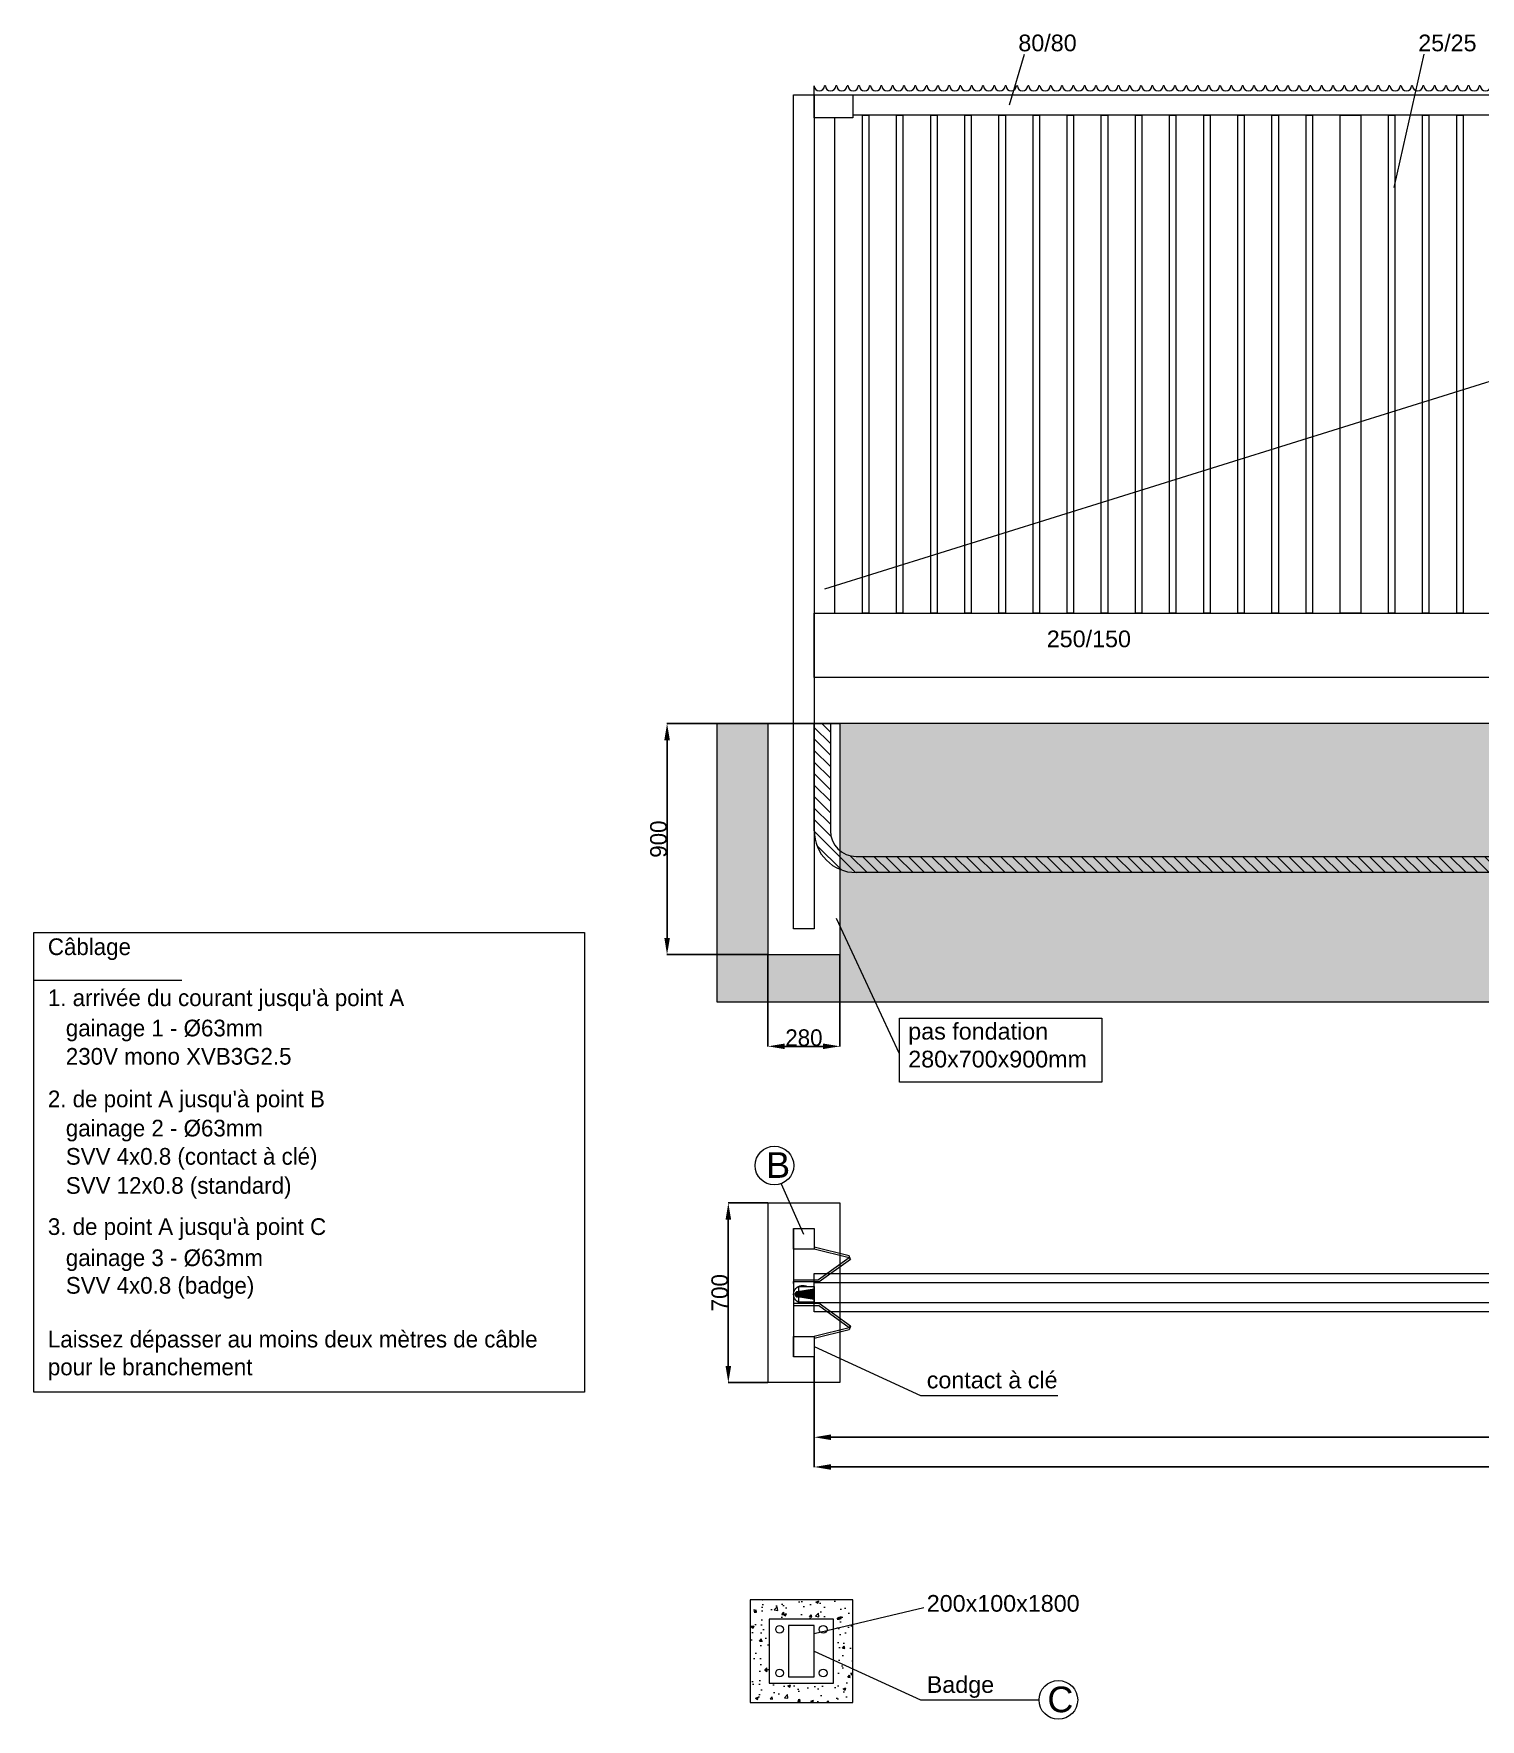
# Model space of a CAD drawing. Header units: inches. Extents: x 3540 to 15361, y 2468 to 18312.
# Drawn here: x 3540 to 9178, y 2468 to 9034 of the extents above; entities that cross this region are included whole.
import ezdxf

# ---------------------------------------------------------------- set-up
doc = ezdxf.new("R2010")
doc.units = ezdxf.units.IN
doc.header["$MEASUREMENT"] = 0
doc.layers.get('Defpoints').update_dxf_attribs({"lineweight": 5})
for name, color, linetype, lineweight in [('dimension', 5, 'Continuous', 5), ('Elektriciteit fijn', 1, 'Continuous', 20), ('volle lijn', 7, 'Continuous', 9)]:
    doc.layers.add(name, color=color, linetype=linetype, lineweight=lineweight)
doc.dimstyles.new('ISO-25', dxfattribs={"dimtxt": 50, "dimasz": 10, "dimexe": 1.25, "dimexo": 0.625, "dimtad": 1, "dimdec": 1, "dimtxsty": 'Standard', "dimblk": 'OBLIQUE', "dimcen": 50, "dimadec": 0, "dimazin": 0, "dimtfac": 1, "dimtdec": 1, "dimtmove": 0, "dimatfit": 3, "dimldrblk": 'OBLIQUE', "dimfxl": 1, "dimarcsym": 0})

# ---------------------------------------------------------------- blocks, each defined once
blk = doc.blocks.new('*D21')
at = {"layer": 'Defpoints', "color": 0, "transparency": 16777216}
for p in [(6581.7, 3879.9), (12581.7, 3879.9), (12581.7, 3566.9)]:
    blk.add_point(p, dxfattribs=at)
at = {"layer": 'dimension', "color": 0, "lineweight": -2, "transparency": 16777216}
for p, q in [((6581.7, 3879.2), (6581.7, 3565.6)), ((12581.7, 3879.2), (12581.7, 3565.6)), ((6646.7, 3566.9), (12516.7, 3566.9))]:
    blk.add_line(p, q, dxfattribs=at)
at = {"layer": 'dimension', "color": 0, "transparency": 16777216}
for points in [[(6646.7, 3577.7), (6646.7, 3556.1), (6581.7, 3566.9)], [(12516.7, 3577.7), (12516.7, 3556.1), (12581.7, 3566.9)]]:
    blk.add_solid(points, dxfattribs=at)
at = {"layer": 'dimension', "color": 0, "transparency": 16777216, "insert": (9581.7, 3600), "char_height": 65, "attachment_point": 5}
blk.add_mtext('6000', dxfattribs=at)
blk = doc.blocks.new('_Oblique')
at = {"color": 0, "linetype": 'ByBlock', "lineweight": -2}
blk.add_line((-0.5, -0.5), (0.5, 0.5), dxfattribs=at)
blk = doc.blocks.new('*D22')
at = {"layer": 'Defpoints', "color": 0, "transparency": 16777216}
for p in [(6581.7, 3879.9), (14861.7, 3879.9), (6581.7, 3451.1)]:
    blk.add_point(p, dxfattribs=at)
at = {"layer": 'dimension', "color": 0, "lineweight": -2, "transparency": 16777216}
for p, q in [((6581.7, 3879.2), (6581.7, 3449.8)), ((14861.7, 3879.2), (14861.7, 3449.8)), ((14796.7, 3451.1), (6646.7, 3451.1))]:
    blk.add_line(p, q, dxfattribs=at)
at = {"layer": 'dimension', "color": 0, "transparency": 16777216}
for points in [[(6646.7, 3461.9), (6646.7, 3440.2), (6581.7, 3451.1)], [(14796.7, 3461.9), (14796.7, 3440.2), (14861.7, 3451.1)]]:
    blk.add_solid(points, dxfattribs=at)
at = {"layer": 'dimension', "color": 0, "transparency": 16777216, "insert": (10721.7, 3484.2), "char_height": 65, "attachment_point": 5}
blk.add_mtext('8280', dxfattribs=at)
blk = doc.blocks.new('neuswiel')
blk.add_lwpolyline([(130.2, 157.1), (190.2, 157.1), (190.2, 217.1), (130.2, 217.1)], close=True)
blk.add_circle((175.2, 187.1), 7.5)
blk.add_arc((175.2, 187.1), 35, 238.99728, 121.00272)
blk = doc.blocks.new('*D13')
at = {"layer": 'Defpoints', "color": 0, "transparency": 16777216}
for p in [(6247.1, 4479.9), (6401.7, 4479.9), (6401.7, 3779.9)]:
    blk.add_point(p, dxfattribs=at)
at = {"layer": 'dimension', "color": 0, "lineweight": -2, "transparency": 16777216}
for p, q in [((6401.1, 4479.9), (6245.9, 4479.9)), ((6247.1, 3844.9), (6247.1, 4414.9)), ((6401.1, 3779.9), (6245.9, 3779.9))]:
    blk.add_line(p, q, dxfattribs=at)
at = {"layer": 'dimension', "color": 0, "transparency": 16777216}
for points in [[(6236.3, 4414.9), (6258, 4414.9), (6247.1, 4479.9)], [(6236.3, 3844.9), (6258, 3844.9), (6247.1, 3779.9)]]:
    blk.add_solid(points, dxfattribs=at)
at = {"layer": 'dimension', "color": 0, "transparency": 16777216, "insert": (6214, 4129.9), "char_height": 65, "attachment_point": 5, "rotation": 90}
blk.add_mtext('700', dxfattribs=at)
blk = doc.blocks.new('*D14')
at = {"layer": 'Defpoints', "color": 0, "transparency": 16777216}
for p in [(6401.7, 5446.8), (6681.7, 5446.8), (6401.7, 5089.7)]:
    blk.add_point(p, dxfattribs=at)
at = {"layer": 'dimension', "color": 0, "lineweight": -2, "transparency": 16777216}
for p, q in [((6401.7, 5446.2), (6401.7, 5088.5)), ((6681.7, 5446.2), (6681.7, 5088.5)), ((6616.7, 5089.7), (6466.7, 5089.7))]:
    blk.add_line(p, q, dxfattribs=at)
at = {"layer": 'dimension', "color": 0, "transparency": 16777216}
for points in [[(6466.7, 5100.6), (6466.7, 5078.9), (6401.7, 5089.7)], [(6616.7, 5100.6), (6616.7, 5078.9), (6681.7, 5089.7)]]:
    blk.add_solid(points, dxfattribs=at)
at = {"layer": 'dimension', "color": 0, "transparency": 16777216, "insert": (6541.7, 5122.9), "char_height": 65, "attachment_point": 5}
blk.add_mtext('280', dxfattribs=at)
blk = doc.blocks.new('*D15')
at = {"layer": 'Defpoints', "color": 0, "transparency": 16777216}
for p in [(6008.4, 6346.8), (6401.7, 6346.8), (6401.7, 5446.8)]:
    blk.add_point(p, dxfattribs=at)
at = {"layer": 'dimension', "color": 0, "lineweight": -2, "transparency": 16777216}
for p, q in [((6401.1, 6346.8), (6007.2, 6346.8)), ((6008.4, 5511.8), (6008.4, 6281.8)), ((6401.1, 5446.8), (6007.2, 5446.8))]:
    blk.add_line(p, q, dxfattribs=at)
at = {"layer": 'dimension', "color": 0, "transparency": 16777216}
for points in [[(5997.6, 6281.8), (6019.3, 6281.8), (6008.4, 6346.8)], [(5997.6, 5511.8), (6019.3, 5511.8), (6008.4, 5446.8)]]:
    blk.add_solid(points, dxfattribs=at)
at = {"layer": 'dimension', "color": 0, "transparency": 16777216, "insert": (5975.3, 5896.8), "char_height": 65, "attachment_point": 5, "rotation": 90}
blk.add_mtext('900', dxfattribs=at)

msp = doc.modelspace()

# ---------------------------------------------------------------- hatches: boundary and pattern name
at = {"layer": 'volle lijn'}
h = msp.add_hatch(dxfattribs=at)
h.set_pattern_fill('AR-SAND', color=251, scale=4, style=0)
h.set_pattern_definition([(37.5, (749.52, 1030.04), (-6.4001, 195.7653), [0, -154.432, 0, -172.72, 0, -165.1]), (7.5, (749.52, 1030.04), (179.8093, 286.73), [0, -83.312, 0, -139.192, 0, -53.34]), (327.5, (624.55, 1030.04), (316.397, 0.5749), [0, -50.8, 0, -182.88, 0, -238.76]), (317.5, (624.55, 1030.04), (305.4226, 89.1717), [0, -25.4, 0, -119.888, 0, -137.16])])
h.paths.add_polyline_path([(15161.72, 6346.78), (6201.72, 6346.78), (6201.72, 5263.66), (15161.72, 5263.66)])
h.paths.add_polyline_path([(14961.72, 5546.78), (12481.72, 5546.78), (12481.72, 6346.78), (14961.72, 6346.78)], flags=16)
h.paths.add_polyline_path([(6681.72, 5446.78), (6401.72, 5446.78), (6401.72, 6346.78), (6681.72, 6346.78)], flags=16)
h = msp.add_hatch(dxfattribs=at)
h.set_pattern_fill('ANSI31', color=252, scale=10, angle=90)
h.set_pattern_definition([(135, (4063.803, -2240.774), (-22.45064, -22.45064), [])])
h.paths.add_polyline_path([(13108.72, 5929.78, -0.4142136), (13008.72, 5829.78), (6744.72, 5829.78, -0.4142136), (6644.72, 5929.78), (6644.72, 6346.78), (6581.72, 6346.78), (6581.72, 5929.78, 0.4142136), (6744.72, 5766.78), (13008.72, 5766.78, 0.4142136), (13171.72, 5929.78), (13171.72, 6346.78), (13108.72, 6346.78)])
h = msp.add_hatch(color=252, dxfattribs=at)
edge = h.paths.add_edge_path()
edge.add_line((6581.72, 4103.62), (6516.72, 4113.62))
edge.add_arc((6516.72, 4123.62), 10, 90, 270, ccw=False)
edge.add_line((6516.72, 4133.62), (6581.72, 4143.62))
edge.add_line((6581.72, 4143.62), (6581.72, 4103.62))
h = msp.add_hatch(dxfattribs=at)
h.set_pattern_fill('AR-CONC', color=252, scale=15)
h.paths.add_polyline_path([(6731.72, 2933.49), (6331.72, 2933.49), (6331.72, 2533.49), (6731.72, 2533.49), (6731.72, 2664.69), (6656.72, 2699.09), (6656.72, 2608.49), (6406.72, 2608.49), (6406.72, 2858.49), (6656.72, 2858.49), (6656.72, 2699.09), (6731.72, 2664.69)])

# ---------------------------------------------------------------- linework, layer by layer
at = {"layer": 'dimension'}
for p, q in [((7400.08, 8953.87), (7341.15, 8756.33)), ((8957.37, 8954.16), (8840.84, 8435.52)), ((7008.89, 2902.53), (6581.72, 2801.38))]:
    msp.add_line(p, q, dxfattribs=at)
at = {"layer": 'Elektriciteit fijn'}
for p, q in [((6452.74, 4554.4), (6539.85, 4357.77)), ((6581.72, 3919.86), (6995.68, 3730)), ((6995.68, 3730), (7531.75, 3730)), ((6581.72, 2733.49), (6995.68, 2543.63)), ((6995.68, 2543.63), (7457.92, 2543.63))]:
    msp.add_line(p, q, dxfattribs=at)
for centre in [(6426.71, 4625.19), (7533.35, 2543.63)]:
    msp.add_circle(centre, 75.42, dxfattribs=at)
at = {"layer": 'volle lijn'}
for p, q in [((6581.72, 8796.78), (6581.72, 8831.78)), ((6625.72, 8831.78), (6621.72, 8831.78)), ((6669.72, 8831.78), (6665.72, 8831.78)), ((6713.72, 8831.78), (6709.72, 8831.78)), ((6757.72, 8831.78), (6753.72, 8831.78)), ((6801.72, 8831.78), (6797.72, 8831.78)), ((6845.72, 8831.78), (6841.72, 8831.78)), ((6889.72, 8831.78), (6885.72, 8831.78)), ((6933.72, 8831.78), (6929.72, 8831.78)), ((6977.72, 8831.78), (6973.72, 8831.78)), ((7021.72, 8831.78), (7017.72, 8831.78)), ((7065.72, 8831.78), (7061.72, 8831.78)), ((7109.72, 8831.78), (7105.72, 8831.78)), ((7153.72, 8831.78), (7149.72, 8831.78)), ((7197.72, 8831.78), (7193.72, 8831.78)), ((7241.72, 8831.78), (7237.72, 8831.78)), ((7285.72, 8831.78), (7281.72, 8831.78)), ((7329.72, 8831.78), (7325.72, 8831.78)), ((7373.72, 8831.78), (7369.72, 8831.78)), ((7417.72, 8831.78), (7413.72, 8831.78)), ((7461.72, 8831.78), (7457.72, 8831.78)), ((7505.72, 8831.78), (7501.72, 8831.78)), ((7549.72, 8831.78), (7545.72, 8831.78)), ((7593.72, 8831.78), (7589.72, 8831.78)), ((7637.72, 8831.78), (7633.72, 8831.78)), ((7681.72, 8831.78), (7677.72, 8831.78)), ((7725.72, 8831.78), (7721.72, 8831.78)), ((7769.72, 8831.78), (7765.72, 8831.78)), ((7813.72, 8831.78), (7809.72, 8831.78)), ((7857.72, 8831.78), (7853.72, 8831.78)), ((7901.72, 8831.78), (7897.72, 8831.78)), ((7945.72, 8831.78), (7941.72, 8831.78)), ((7989.72, 8831.78), (7985.72, 8831.78)), ((8033.72, 8831.78), (8029.72, 8831.78)), ((8077.72, 8831.78), (8073.72, 8831.78)), ((8121.72, 8831.78), (8117.72, 8831.78)), ((8165.72, 8831.78), (8161.72, 8831.78)), ((8209.72, 8831.78), (8205.72, 8831.78)), ((8253.72, 8831.78), (8249.72, 8831.78)), ((8297.72, 8831.78), (8293.72, 8831.78)), ((8341.72, 8831.78), (8337.72, 8831.78)), ((8385.72, 8831.78), (8381.72, 8831.78)), ((8429.72, 8831.78), (8425.72, 8831.78)), ((8473.72, 8831.78), (8469.72, 8831.78)), ((8517.72, 8831.78), (8513.72, 8831.78)), ((8561.72, 8831.78), (8557.72, 8831.78)), ((8605.72, 8831.78), (8601.72, 8831.78)), ((8649.72, 8831.78), (8645.72, 8831.78)), ((8693.72, 8831.78), (8689.72, 8831.78)), ((8737.72, 8831.78), (8733.72, 8831.78)), ((8781.72, 8831.78), (8777.72, 8831.78)), ((8825.72, 8831.78), (8821.72, 8831.78)), ((8869.72, 8831.78), (8865.72, 8831.78)), ((8913.72, 8831.78), (8909.72, 8831.78)), ((8957.72, 8831.78), (8953.72, 8831.78)), ((9001.72, 8831.78), (8997.72, 8831.78)), ((9045.72, 8831.78), (9041.72, 8831.78)), ((9089.72, 8831.78), (9085.72, 8831.78)), ((9133.72, 8831.78), (9129.72, 8831.78)), ((9177.72, 8831.78), (9173.72, 8831.78)), ((6913.74, 5061.05), (6668.75, 5588.26)), ((3539.97, 5347.63), (4117.8, 5347.63)), ((6501.72, 4379.86), (6501.72, 3879.86)), ((6718.53, 4274.12), (6581.72, 4307.86)), ((6718.53, 4266.12), (6581.72, 4299.86)), ((6723.22, 4259.64), (6718.53, 4274.12)), ((6718.53, 4266.12), (6599.12, 4179.69)), ((6723.22, 4259.64), (6601.71, 4171.68)), ((6718.53, 4266.12), (6723.22, 4259.64)), ((6501.71, 4165.62), (6501.72, 4173.62)), ((6601.71, 4171.68), (6501.71, 4171.86)), ((6501.72, 4179.86), (6599.12, 4179.69)), ((6501.72, 4173.62), (6501.72, 4073.62)), ((6601.71, 4088.04), (6501.71, 4087.86)), ((6501.71, 4081.62), (6501.72, 4073.62)), ((6501.72, 4079.86), (6599.12, 4080.03)), ((6718.53, 3993.6), (6599.12, 4080.03)), ((6723.22, 4000.08), (6601.71, 4088.04)), ((6718.53, 3993.6), (6581.72, 3959.86)), ((6718.53, 3985.6), (6581.72, 3951.86)), ((6718.53, 3993.6), (6723.22, 4000.08)), ((6723.22, 4000.08), (6718.53, 3985.6))]:
    msp.add_line(p, q, dxfattribs=at)
at = {"layer": 'volle lijn', "color": 252}
for p, q in [((6623.55, 6871.84), (12671.72, 8759.73)), ((6581.72, 5929.78), (6581.72, 6346.78)), ((6581.72, 6346.78), (6644.72, 6346.78)), ((6644.72, 6346.78), (6644.72, 5929.78)), ((6744.72, 5829.78), (13008.72, 5829.78)), ((13008.72, 5766.78), (6744.72, 5766.78)), ((6581.72, 4143.62), (6516.72, 4133.62)), ((6581.72, 4143.62), (6581.72, 4103.62)), ((6581.72, 4103.62), (6516.72, 4113.62))]:
    msp.add_line(p, q, dxfattribs=at)
at = {"layer": 'volle lijn'}
for points in [[(6581.72, 5546.78), (6501.72, 5546.78), (6501.72, 8796.78), (6581.72, 8796.78)], [(6732.72, 8706.78), (6581.72, 8706.78), (6581.72, 8796.78), (6732.72, 8796.78)], [(6794.72, 6776.78), (6769.72, 6776.78), (6769.72, 8716.78), (6794.72, 8716.78)], [(6927.72, 6776.78), (6902.72, 6776.78), (6902.72, 8716.78), (6927.72, 8716.78)], [(7060.72, 6776.78), (7035.72, 6776.78), (7035.72, 8716.78), (7060.72, 8716.78)], [(7193.72, 6776.78), (7168.72, 6776.78), (7168.72, 8716.78), (7193.72, 8716.78)], [(7326.72, 6776.78), (7301.72, 6776.78), (7301.72, 8716.78), (7326.72, 8716.78)], [(7459.72, 6776.78), (7434.72, 6776.78), (7434.72, 8716.78), (7459.72, 8716.78)], [(7592.72, 6776.78), (7567.72, 6776.78), (7567.72, 8716.78), (7592.72, 8716.78)], [(7725.72, 6776.78), (7700.72, 6776.78), (7700.72, 8716.78), (7725.72, 8716.78)], [(7858.72, 6776.78), (7833.72, 6776.78), (7833.72, 8716.78), (7858.72, 8716.78)], [(7991.72, 6776.78), (7966.72, 6776.78), (7966.72, 8716.78), (7991.72, 8716.78)], [(8124.72, 6776.78), (8099.72, 6776.78), (8099.72, 8716.78), (8124.72, 8716.78)], [(8257.72, 6776.78), (8232.72, 6776.78), (8232.72, 8716.78), (8257.72, 8716.78)], [(8390.72, 6776.78), (8365.72, 6776.78), (8365.72, 8716.78), (8390.72, 8716.78)], [(8523.72, 6776.78), (8498.72, 6776.78), (8498.72, 8716.78), (8523.72, 8716.78)], [(8711.72, 6776.78), (8631.72, 6776.78), (8631.72, 8716.78), (8711.72, 8716.78)], [(8844.72, 6776.78), (8819.72, 6776.78), (8819.72, 8716.78), (8844.72, 8716.78)], [(8977.72, 6776.78), (8952.72, 6776.78), (8952.72, 8716.78), (8977.72, 8716.78)], [(9110.72, 6776.78), (9085.72, 6776.78), (9085.72, 8716.78), (9110.72, 8716.78)], [(15161.72, 6346.78), (6201.72, 6346.78), (6201.72, 5263.66), (15161.72, 5263.66)], [(6681.72, 5446.78), (6401.72, 5446.78), (6401.72, 6346.78), (6681.72, 6346.78)], [(3539.97, 5532.71), (5686.29, 5532.71), (5686.29, 3742.38), (3539.97, 3742.38)], [(6913.74, 5199.16), (7702.72, 5199.16), (7702.72, 4949.87), (6913.74, 4949.87)], [(6581.72, 4299.86), (6501.72, 4299.86), (6501.72, 4379.86), (6581.72, 4379.86)], [(14861.72, 4054.86), (6581.72, 4054.86), (6581.72, 4204.86), (14861.72, 4204.86)], [(14861.72, 4089.86), (6581.72, 4089.86), (6581.72, 4169.86), (14861.72, 4169.86)], [(6581.72, 3879.86), (6501.72, 3879.86), (6501.72, 3959.86), (6581.72, 3959.86)], [(6331.72, 2533.49), (6731.72, 2533.49), (6731.72, 2933.49), (6331.72, 2933.49)], [(6656.72, 2608.49), (6656.72, 2858.49), (6406.72, 2858.49), (6406.72, 2608.49)], [(6581.72, 2633.49), (6581.72, 2833.49), (6481.72, 2833.49), (6481.72, 2633.49)]]:
    msp.add_lwpolyline(points, close=True, dxfattribs=at)
for points in [[(6581.72, 8796.78), (12671.72, 8796.78)], [(6581.72, 8796.78), (6581.72, 8796.78), (6581.72, 6776.78), (6661.72, 6776.78), (6661.72, 8706.78)], [(12671.72, 8716.78), (6732.72, 8716.78)], [(12671.72, 6526.78), (6581.72, 6526.78), (6581.72, 6776.78), (12671.72, 6776.78)]]:
    msp.add_lwpolyline(points, dxfattribs=at)
at = {"layer": 'volle lijn', "color": 251}
msp.add_lwpolyline([(6681.72, 3779.86), (6401.72, 3779.86), (6401.72, 4479.86), (6681.72, 4479.86)], close=True, dxfattribs=at)
at = {"layer": 'volle lijn'}
for centre in [(6446.72, 2818.49), (6616.72, 2818.49), (6446.72, 2648.49), (6616.72, 2648.49)]:
    msp.add_circle(centre, 15, dxfattribs=at)
for centre in [(6601.72, 8831.78), (6645.72, 8831.78), (6689.72, 8831.78), (6733.72, 8831.78), (6777.72, 8831.78), (6821.72, 8831.78), (6865.72, 8831.78), (6909.72, 8831.78), (6953.72, 8831.78), (6997.72, 8831.78), (7041.72, 8831.78), (7085.72, 8831.78), (7129.72, 8831.78), (7173.72, 8831.78), (7217.72, 8831.78), (7261.72, 8831.78), (7305.72, 8831.78), (7349.72, 8831.78), (7393.72, 8831.78), (7437.72, 8831.78), (7481.72, 8831.78), (7525.72, 8831.78), (7569.72, 8831.78), (7613.72, 8831.78), (7657.72, 8831.78), (7701.72, 8831.78), (7745.72, 8831.78), (7789.72, 8831.78), (7833.72, 8831.78), (7877.72, 8831.78), (7921.72, 8831.78), (7965.72, 8831.78), (8009.72, 8831.78), (8053.72, 8831.78), (8097.72, 8831.78), (8141.72, 8831.78), (8185.72, 8831.78), (8229.72, 8831.78), (8273.72, 8831.78), (8317.72, 8831.78), (8361.72, 8831.78), (8405.72, 8831.78), (8449.72, 8831.78), (8493.72, 8831.78), (8537.72, 8831.78), (8581.72, 8831.78), (8625.72, 8831.78), (8669.72, 8831.78), (8713.72, 8831.78), (8757.72, 8831.78), (8801.72, 8831.78), (8845.72, 8831.78), (8889.72, 8831.78), (8933.72, 8831.78), (8977.72, 8831.78), (9021.72, 8831.78), (9065.72, 8831.78), (9109.72, 8831.78), (9153.72, 8831.78), (9197.72, 8831.78)]:
    msp.add_arc(centre, 20, 180, 0, dxfattribs=at)
at = {"layer": 'volle lijn', "color": 252}
for centre, radius, start in [((6744.72, 5929.78), 163, 180), ((6744.72, 5929.78), 100, 180), ((6516.72, 4123.62), 10, 90)]:
    msp.add_arc(centre, radius, start, 270, dxfattribs=at)

# ---------------------------------------------------------------- block references
at = {"layer": 'volle lijn', "xscale": -1}
msp.add_blockref('neuswiel', (6711.94, 3936.54), dxfattribs=at)

# ---------------------------------------------------------------- texts
at = {"layer": 'dimension', "char_height": 65, "attachment_point": 1}
for s, width, insert in [('\\A1;{\\fArial|b0|i0|c0|p34;80/80}', 354.2869, (7377.42, 9030.91)), ('\\A1;{\\fArial|b0|i0|c0|p34;25/25}', 354.2869, (8935.89, 9030.91)), ('\\A1;{\\fArial|b0|i0|c0|p34;250/150}', 354.2869, (7488.05, 6709.46)), ('\\A1;{\\fArial|b0|i0|c0|p34;200x100x1800}', 1173.4334, (7020.43, 2952.29))]:
    msp.add_mtext_dynamic_manual_height_columns(s, width=width, gutter_width=12.5, heights=[0], dxfattribs=dict(at, insert=insert))
at = {"layer": 'Elektriciteit fijn', "attachment_point": 1}
for s, width, insert, char_height in [('\\A1;{\\fArial|b0|i0|c0|p34;\\C7;pas fondation^J280x700x900mm}', 1292.6749, (6948.28, 5180.94), 65), ('\\A1;{\\fArial|b0|i0|c0|p34;B}', 113.0579, (6394.69, 4677.25), 100), ('\\A1;{\\fArial|b0|i0|c0|p34;contact à clé}', 1173.4334, (7020.43, 3822.41), 65), ('\\A1;{\\fArial|b0|i0|c0|p34;Badge}', 1173.4334, (7020.43, 2636.04), 65), ('\\A1;{\\fArial|b0|i0|c0|p34;C}', 113.0579, (7490.81, 2595.68), 100)]:
    msp.add_mtext_dynamic_manual_height_columns(s, width=width, gutter_width=12.5, heights=[0], dxfattribs=dict(at, insert=insert, char_height=char_height))
at = {"layer": 'volle lijn', "color": 250, "char_height": 65, "attachment_point": 1}
for s, width, insert in [('{\\fComic Sans MS|b0|i0|c0|p66;Câblage}', 348.5466, (3595.25, 5510.19)), ("{\\fComic Sans MS|b0|i0|c0|p66;1. arrivée du courant jusqu'à point A}", 2654.2782, (3595.25, 5311.42)), ('{\\fComic Sans MS|b0|i0|c0|p66;gainage 1 - %%C63mm}', 1482.3852, (3665.25, 5193.53)), ('{\\fComic Sans MS|b0|i0|c0|p66;230V mono XVB3G2.5}', 1458.2916, (3665.25, 5083.25)), ("{\\fComic Sans MS|b0|i0|c0|p66;2. de point A jusqu'à point B}", 1831.8702, (3595.25, 4917.44)), ('{\\fComic Sans MS|b0|i0|c0|p66;gainage 2 - %%C63mm}', 1499.2507, (3665.25, 4803.65)), ('{\\fComic Sans MS|b0|i0|c0|p66;SVV 4x0.8 (contact à clé)}', 1670.3147, (3665.25, 4693.6)), ('{\\fComic Sans MS|b0|i0|c0|p66;SVV 12x0.8 (standard)}', 1670.3147, (3665.25, 4580.24)), ("{\\fComic Sans MS|b0|i0|c0|p66;3. de point A jusqu'à point C}", 1831.8702, (3595.25, 4419.97)), ('{\\fComic Sans MS|b0|i0|c0|p66;gainage 3 - %%C63mm}', 1499.2507, (3665.25, 4298.69)), ('{\\fComic Sans MS|b0|i0|c0|p66;SVV 4x0.8 (badge)}', 1670.3147, (3665.25, 4191.04)), ('{\\fComic Sans MS|b0|i0|c0|p66;Laissez dépasser au moins deux mètres de câble pour le branchement}', 2052.7373, (3595.25, 3981.58))]:
    msp.add_mtext_dynamic_manual_height_columns(s, width=width, gutter_width=250, heights=[0], dxfattribs=dict(at, insert=insert))

# ---------------------------------------------------------------- dimensions: what is measured, and where the dimension line sits
at = {"layer": 'dimension'}
dim = msp.add_linear_dim(base=(6008.42, 6346.78), p1=(6401.72, 5446.78), p2=(6401.72, 6346.78), angle=90, dimstyle='ISO-25', override={"dimtxt": 65, "dimasz": 65, "dimsah": 1}, dxfattribs=at)
dim.commit()
dim.dimension.update_dxf_attribs({"geometry": '*D15', "text_midpoint": (5975.3, 5896.78)})
for base, p1, p2, angle, picture, middle in [((6401.72, 5089.74), (6681.72, 5446.78), (6401.72, 5446.78), 180, '*D14', (6541.72, 5089.74)), ((6247.12, 4479.86), (6401.72, 3779.86), (6401.72, 4479.86), 90, '*D13', (6247.12, 4129.86))]:
    dim = msp.add_linear_dim(base=base, p1=p1, p2=p2, angle=angle, dimstyle='ISO-25', override={"dimtxt": 65, "dimasz": 65, "dimsah": 1}, dxfattribs=at)
    dim.commit()
    dim.dimension.update_dxf_attribs({"geometry": picture, "text_midpoint": middle, "dimtype": 160})
dim = msp.add_linear_dim(base=(12581.72, 3566.89), p1=(6581.72, 3879.86), p2=(12581.72, 3879.86), dimstyle='ISO-25', override={"dimtxt": 65, "dimasz": 65, "dimsah": 1}, dxfattribs=at)
dim.commit()
dim.dimension.update_dxf_attribs({"geometry": '*D21', "text_midpoint": (9581.72, 3600.02)})
dim = msp.add_linear_dim(base=(6581.72, 3451.06), p1=(14861.72, 3879.86), p2=(6581.72, 3879.86), dimstyle='ISO-25', override={"dimtxt": 65, "dimasz": 65, "dimsah": 1}, dxfattribs=at)
dim.commit()
dim.dimension.update_dxf_attribs({"geometry": '*D22', "text_midpoint": (10721.72, 3451.06), "dimtype": 160})

doc.saveas('drawing.dxf')
